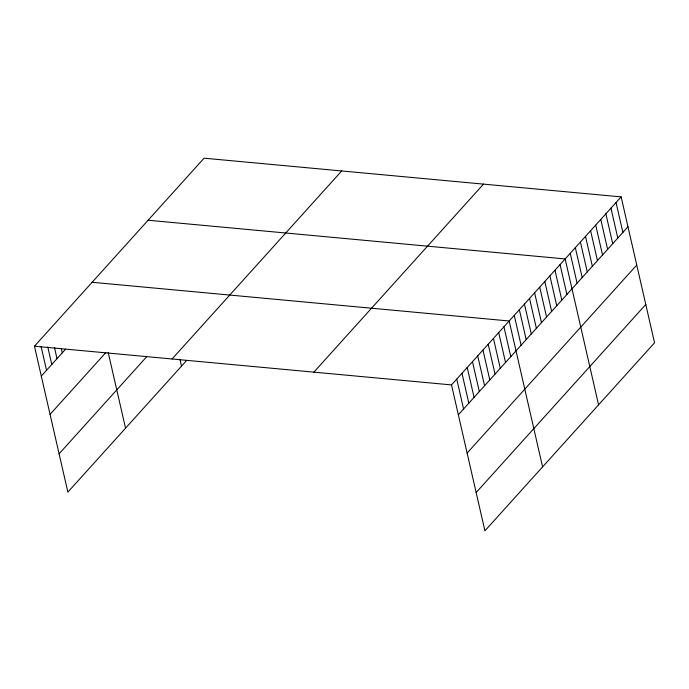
<?xml version="1.0" encoding="UTF-8"?>
<svg xmlns="http://www.w3.org/2000/svg" width="689" height="689" viewBox="0 0 689 689"><rect width="100%" height="100%" fill="white"/><g stroke="black" fill="none" stroke-linecap="round" stroke-linejoin="round"><path stroke-width="1.03" d="M186.607 360.493L67.866 492.11L34.45 346.214L204.082 158.186L621.134 196.89L654.55 342.786L484.918 530.814L451.502 384.918L621.134 196.89M41.297 376.099L65.541 349.22M50.064 414.382L105.77 352.639M59.099 453.827L146.671 356.756M172.078 358.986L341.71 170.958M313.874 372.146L483.506 184.118M458.349 414.804L627.98 226.776M467.116 453.086L636.748 265.058M476.151 492.532L645.782 304.504M148.109 220.239L565.152 258.935L598.569 404.831M92.128 282.283L509.18 320.988L542.587 466.884M34.45 346.214L451.502 384.918M616.044 202.532L622.89 232.417M610.954 208.173L617.8 238.058M605.872 213.814L612.71 243.699M600.782 219.455L607.62 249.34M595.692 225.096L602.539 254.982M590.602 230.729L597.449 260.623M585.512 236.37L592.359 266.264M580.422 242.011L587.269 271.905M575.332 247.652L582.179 277.546M570.242 253.294L577.089 283.188M560.062 264.576L566.909 294.47M554.981 270.217L561.819 300.111M549.891 275.858L556.738 305.752M544.801 281.5L551.648 311.385M539.711 287.141L546.558 317.026M534.621 292.782L541.468 322.667M529.531 298.423L536.378 328.308M524.441 304.064L531.288 333.95M519.351 309.706L526.198 339.591M514.261 315.347L521.108 345.232M503.935 326.801L510.782 356.687M498.69 332.606L505.537 362.5M493.445 338.42L500.292 368.314M488.2 344.233L495.046 374.118M482.963 350.046L489.801 379.932M477.718 355.86L484.565 385.745M472.473 361.665L479.32 391.559M467.228 367.478L474.075 397.372M461.983 373.292L468.83 403.177M456.747 379.105L463.585 408.99M179.984 359.434L181.517 366.135M108.19 352.432L125.544 428.179M61.321 348.737L62.268 352.854M54.431 347.334L57.023 358.668M47.765 346.963L51.778 364.481M41.107 346.584L46.542 370.294"/></g></svg>
